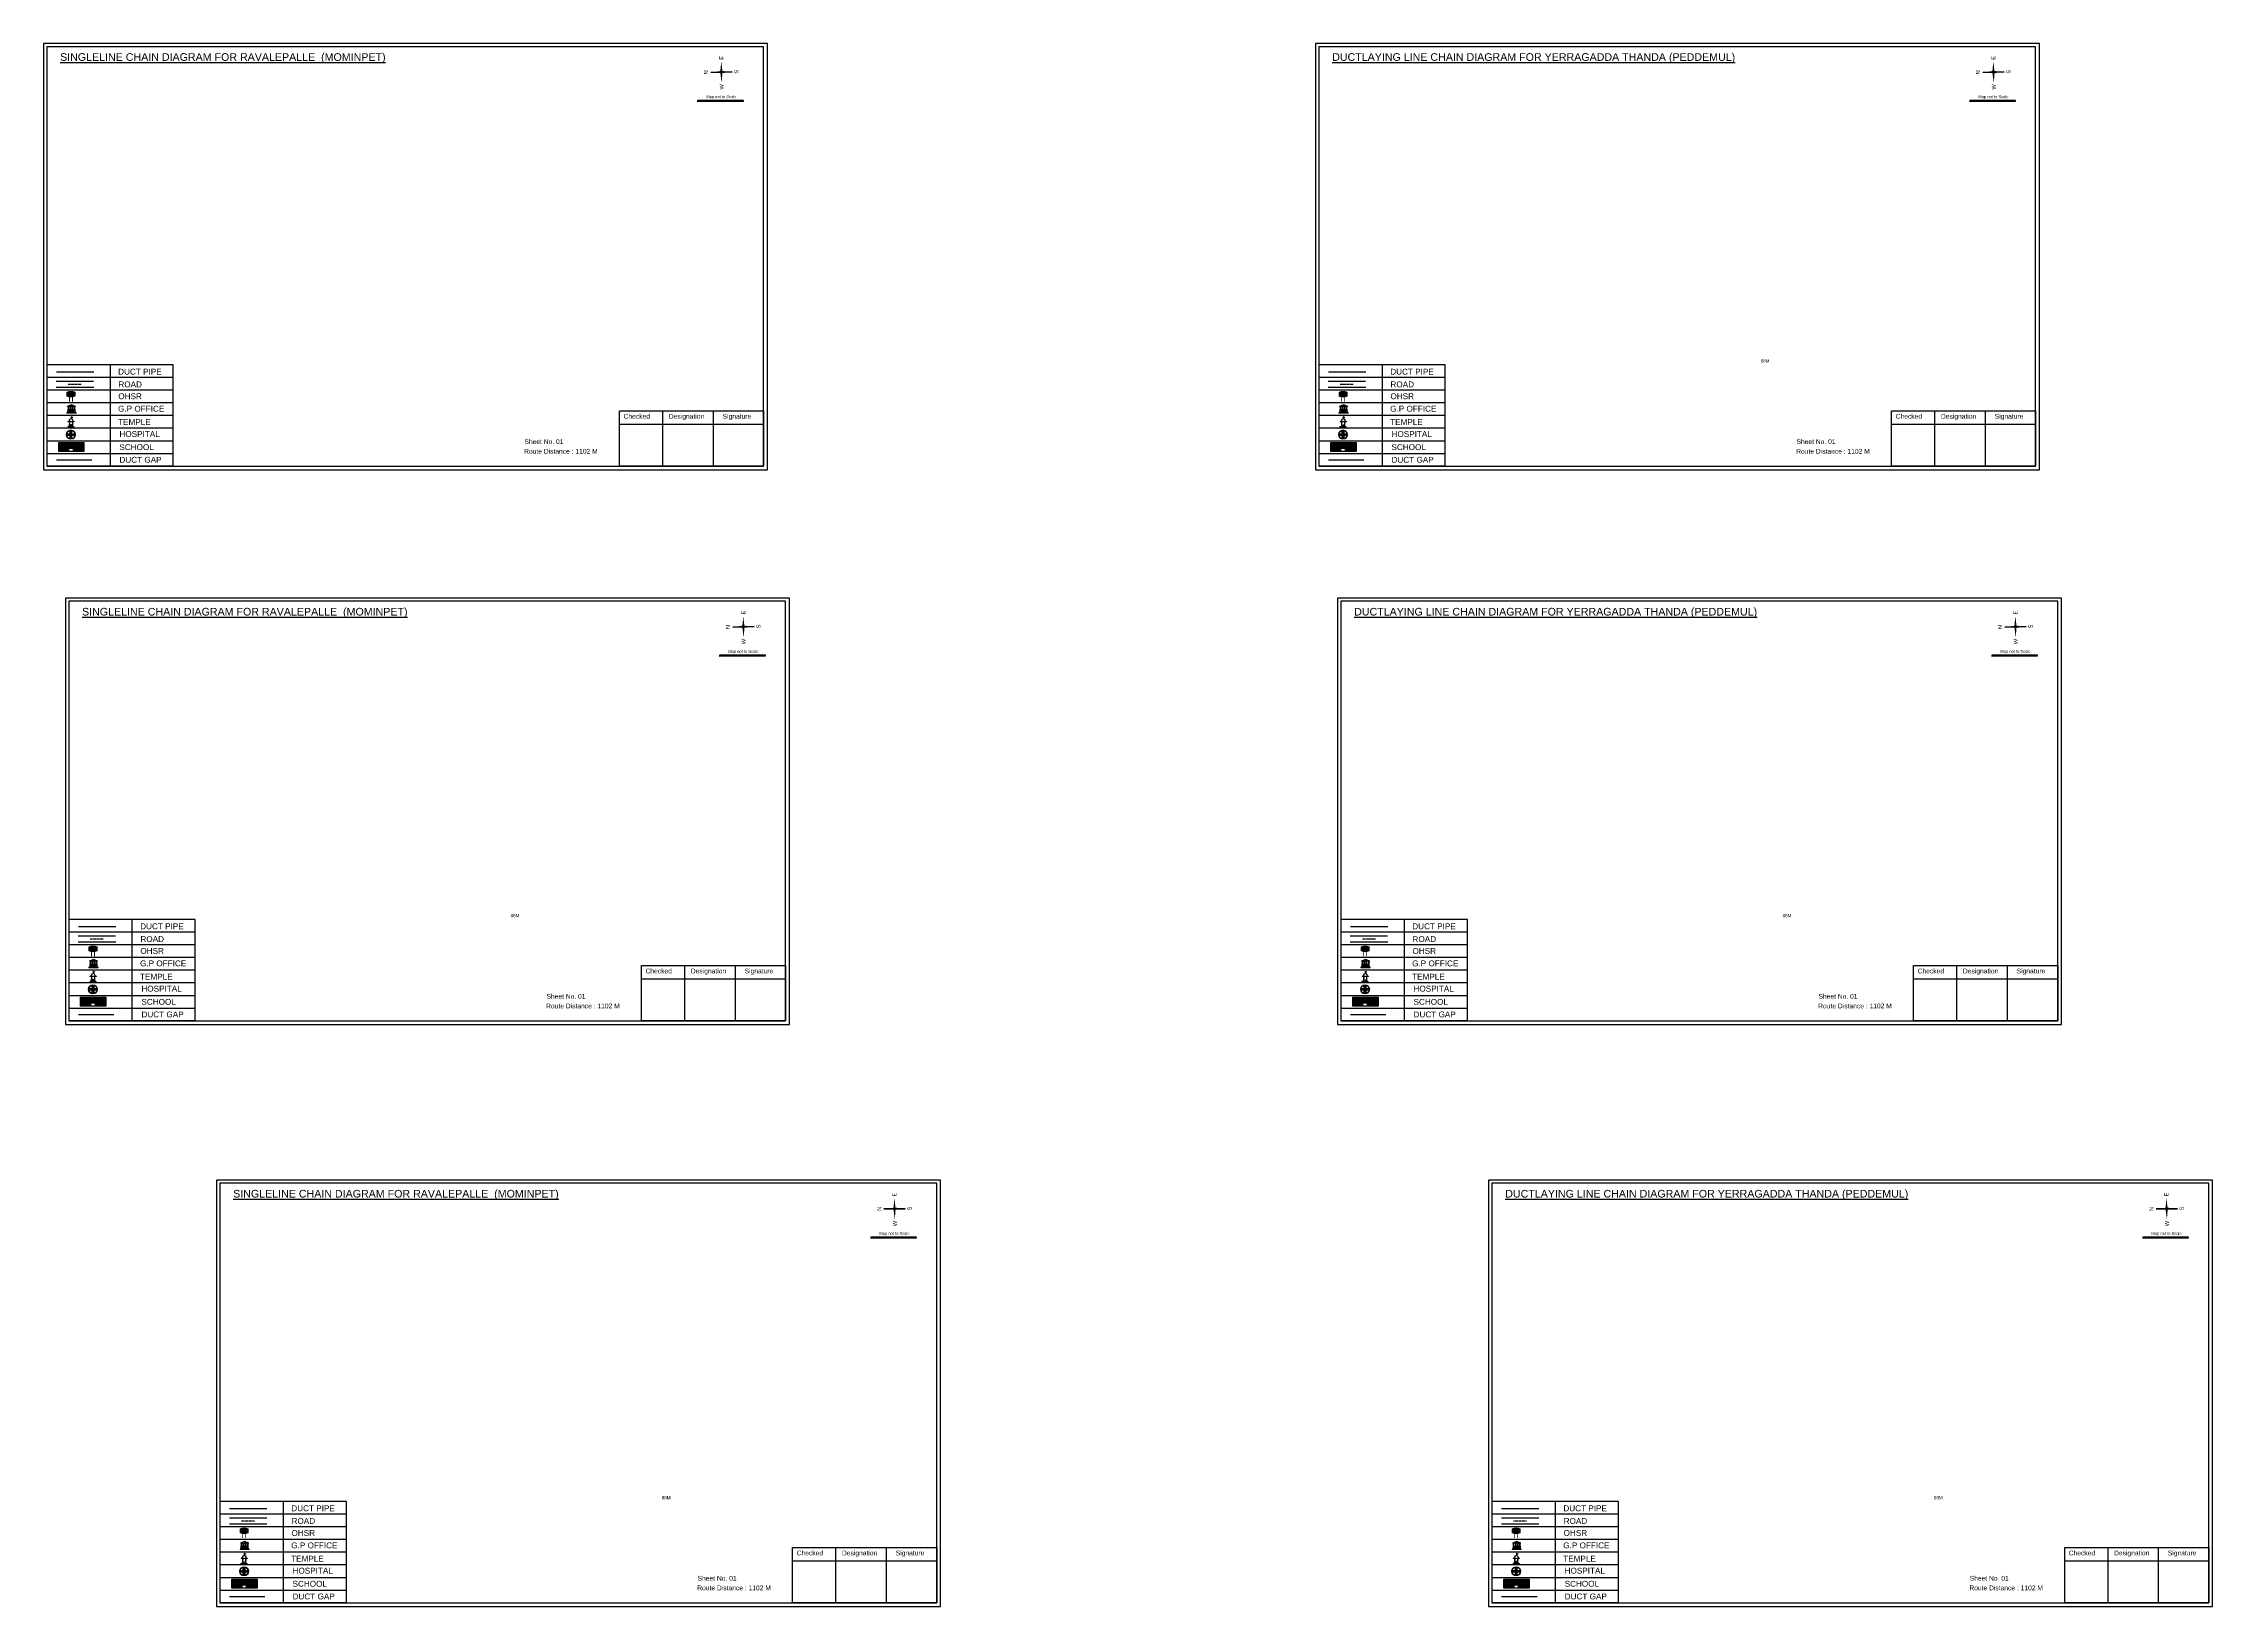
# Model space of a CAD drawing. Header units: inches. Extents: x -117 to 51867, y -12715 to 3423.
# Drawn here: x 35783 to 38450, y -10334 to -8412 of the extents above; entities that cross this region are included whole.
import ezdxf

# ---------------------------------------------------------------- set-up
doc = ezdxf.new("R2010")
doc.units = ezdxf.units.IN
doc.header["$MEASUREMENT"] = 0
doc.linetypes.add('DASHEDX2', pattern=[1.5, 1, -0.5])
doc.layers.add('LANDMARK', color=7, linetype='Continuous')
doc.layers.add('OHT', color=7, linetype='Continuous')
doc.styles.get("Standard").update_dxf_attribs({"font": 'arial.ttf'})

# ---------------------------------------------------------------- blocks, each defined once
blk = doc.blocks.new('OHT')
at = {"linetype": 'Continuous', "lineweight": 0, "true_color": 0x0ffffc}
blk.add_hatch(color=4, dxfattribs=at).paths.add_polyline_path([(0.01, 1), (0, 1, 0.101323), (-0.4, 0.92), (-0.4, 0.52, 0.194075), (0.4, 0.52), (0.4, 0.92, 0.097877)])
at = {"color": 4, "linetype": 'Continuous', "lineweight": 0, "true_color": 0x0ffffc, "flags": 128}
for points in [[(-0.4, 0.52), (-0.4, 0.92)], [(0.4, 0.52), (0.4, 0.92)]]:
    blk.add_lwpolyline(points, dxfattribs=at)
at = {"color": 4, "linetype": 'Continuous', "lineweight": 0, "true_color": 0x0ffffc, "const_width": 0.075, "flags": 128}
for points in [[(-0.15, 0), (-0.15, 0.48)], [(0.15, 0), (0.15, 0.47)]]:
    blk.add_lwpolyline(points, dxfattribs=at)
at = {"color": 4, "linetype": 'Continuous', "lineweight": 0, "true_color": 0x0ffffc}
for centre, radius, start, end in [((0.01, -0.02), 1.02, 67.3109, 113.4711), ((0, 1.51), 1.07, 247.7682, 291.7007)]:
    blk.add_arc(centre, radius, start, end, dxfattribs=at)
blk = doc.blocks.new('Government_Office')
at = {"linetype": 'Continuous', "lineweight": 0, "true_color": 0xff0000}
for points in [[(-0.5, 0.05), (0.5, 0.05), (0.5, 0), (-0.5, 0)], [(-0.45, 0.08), (-0.45, 0.12), (0.45, 0.12), (0.45, 0.08)], [(-0.4, 0.14), (-0.4, 0.18), (0.4, 0.18), (0.4, 0.14)]]:
    blk.add_hatch(color=1, dxfattribs=at).paths.add_polyline_path(points)
h = blk.add_hatch(color=1, dxfattribs=at)
h.paths.add_polyline_path([(0.44, 0.72), (0.45, 0.75), (0, 0.93), (-0.45, 0.75), (-0.44, 0.72)])
h.paths.add_polyline_path([(0.36, 0.75), (-0.36, 0.75), (0, 0.9)], flags=16)
h.paths.add_polyline_path([(0, 0.78, -1), (0, 0.87, -1)], flags=0)
h = blk.add_hatch(color=1, dxfattribs=at)
edge = h.paths.add_edge_path()
edge.add_line((-0.27, 0.2), (-0.3, 0.68))
edge.add_line((-0.3, 0.68), (-0.29, 0.68))
edge.add_arc((-0.28, 0.69), 0.0176, 225.304, 441.5659)
edge.add_line((-0.28, 0.7), (-0.39, 0.7))
edge.add_arc((-0.39, 0.69), 0.0176, 98.4341, 314.696)
edge.add_line((-0.38, 0.68), (-0.37, 0.68))
edge.add_line((-0.37, 0.68), (-0.4, 0.2))
edge.add_line((-0.4, 0.2), (-0.27, 0.2))
h = blk.add_hatch(color=1, dxfattribs=at)
edge = h.paths.add_edge_path()
edge.add_line((-0.05, 0.2), (-0.07, 0.68))
edge.add_line((-0.07, 0.68), (-0.07, 0.68))
edge.add_arc((-0.05, 0.69), 0.0176, 225.304, 441.5659)
edge.add_line((-0.05, 0.7), (-0.17, 0.7))
edge.add_arc((-0.17, 0.69), 0.0176, 98.4341, 314.696)
edge.add_line((-0.16, 0.68), (-0.15, 0.68))
edge.add_line((-0.15, 0.68), (-0.18, 0.2))
edge.add_line((-0.18, 0.2), (-0.05, 0.2))
h = blk.add_hatch(color=1, dxfattribs=at)
edge = h.paths.add_edge_path()
edge.add_arc((0, 0.83), 0.0467, 90, 270)
edge.add_arc((0, 0.83), 0.0467, 270, 450)
h = blk.add_hatch(color=1, dxfattribs=at)
edge = h.paths.add_edge_path()
edge.add_line((0.18, 0.2), (0.15, 0.68))
edge.add_line((0.15, 0.68), (0.16, 0.68))
edge.add_arc((0.17, 0.69), 0.0176, 225.304, 441.5659)
edge.add_line((0.17, 0.7), (0.05, 0.7))
edge.add_arc((0.05, 0.69), 0.0176, 98.4341, 314.696)
edge.add_line((0.07, 0.68), (0.07, 0.68))
edge.add_line((0.07, 0.68), (0.05, 0.2))
edge.add_line((0.05, 0.2), (0.18, 0.2))
h = blk.add_hatch(color=1, dxfattribs=at)
edge = h.paths.add_edge_path()
edge.add_line((0.4, 0.2), (0.37, 0.68))
edge.add_line((0.37, 0.68), (0.38, 0.68))
edge.add_arc((0.39, 0.69), 0.0176, 225.304, 441.5659)
edge.add_line((0.4, 0.7), (0.28, 0.7))
edge.add_arc((0.28, 0.69), 0.0176, 98.4341, 314.696)
edge.add_line((0.29, 0.68), (0.3, 0.68))
edge.add_line((0.3, 0.68), (0.27, 0.2))
edge.add_line((0.27, 0.2), (0.4, 0.2))
at = {"color": 1, "linetype": 'Continuous', "lineweight": 0, "true_color": 0xff0000, "flags": 128}
for points in [[(-0.5, 0.05), (0.5, 0.05), (0.5, 0), (-0.5, 0)], [(-0.45, 0.75), (-0.44, 0.72), (0.44, 0.72), (0.45, 0.75), (0, 0.93)], [(-0.45, 0.08), (-0.45, 0.12), (0.45, 0.12), (0.45, 0.08)], [(-0.4, 0.14), (-0.4, 0.18), (0.4, 0.18), (0.4, 0.14)], [(-0.36, 0.75), (0.36, 0.75), (0, 0.9)]]:
    blk.add_lwpolyline(points, close=True, dxfattribs=at)
for points in [[(-0.27, 0.2), (-0.3, 0.68), (-0.29, 0.68, 1.379694), (-0.28, 0.7), (-0.39, 0.7, 1.379694), (-0.38, 0.68), (-0.37, 0.68), (-0.4, 0.2)], [(-0.05, 0.2), (-0.07, 0.68), (-0.07, 0.68, 1.379694), (-0.05, 0.7), (-0.17, 0.7, 1.379694), (-0.16, 0.68), (-0.15, 0.68), (-0.18, 0.2)], [(0, 0.87, 1), (0, 0.78, 1)], [(0.18, 0.2), (0.15, 0.68), (0.16, 0.68, 1.379694), (0.17, 0.7), (0.05, 0.7, 1.379694), (0.07, 0.68), (0.07, 0.68), (0.05, 0.2)], [(0.4, 0.2), (0.37, 0.68), (0.38, 0.68, 1.379694), (0.4, 0.7), (0.28, 0.7, 1.379694), (0.29, 0.68), (0.3, 0.68), (0.27, 0.2)]]:
    blk.add_lwpolyline(points, format="xyb", close=True, dxfattribs=at)
blk = doc.blocks.new('Temple')
at = {"linetype": 'Continuous', "lineweight": 0, "true_color": 0xff0000}
h = blk.add_hatch(color=1, dxfattribs=at)
edge = h.paths.add_edge_path()
edge.add_line((0.17, 0.49), (0.22, 0.49))
edge.add_line((0.22, 0.49), (0.22, 0.5))
edge.add_line((0.22, 0.5), (0.31, 0.5))
edge.add_line((0.31, 0.5), (0.31, 0.53))
edge.add_line((0.31, 0.53), (0.26, 0.53))
edge.add_line((0.26, 0.53), (0.26, 0.54))
edge.add_line((0.26, 0.54), (0.2, 0.54))
edge.add_spline(control_points=[(0.2, 0.54), (0.2, 0.59), (0.19, 0.64), (0.14, 0.74), (0.09, 0.79), (0.03, 0.8), (0.02, 0.81), (0.01, 0.81)], knot_values=[4.712389, 4.712389, 4.712389, 4.712389, 5.278166, 5.278166, 6.117402, 6.117402, 6.223801, 6.223801, 6.223801, 6.223801], degree=3, periodic=0)
edge.add_line((0.01, 0.81), (0.01, 0.79))
edge.add_line((0.01, 0.79), (-0.01, 0.79))
edge.add_line((-0.01, 0.79), (-0.01, 0.81))
edge.add_spline(control_points=[(-0.01, 0.81), (-0.05, 0.8), (-0.1, 0.78), (-0.17, 0.7), (-0.2, 0.63), (-0.2, 0.55), (-0.2, 0.55), (-0.2, 0.54)], knot_values=[6.343965, 6.343965, 6.343965, 6.343965, 6.956638, 6.956638, 7.795874, 7.795874, 7.853982, 7.853982, 7.853982, 7.853982], degree=3, periodic=0)
edge.add_line((-0.2, 0.54), (-0.26, 0.54))
edge.add_line((-0.26, 0.54), (-0.26, 0.53))
edge.add_line((-0.26, 0.53), (-0.31, 0.53))
edge.add_line((-0.31, 0.53), (-0.31, 0.5))
edge.add_line((-0.31, 0.5), (-0.22, 0.5))
edge.add_line((-0.22, 0.5), (-0.22, 0.49))
edge.add_line((-0.22, 0.49), (-0.17, 0.49))
edge.add_line((-0.17, 0.49), (-0.17, 0.07))
edge.add_arc((-0.2, 0.07), 0.03, -90, 0, ccw=False)
edge.add_line((-0.2, 0.04), (-0.26, 0.04))
edge.add_line((-0.26, 0.04), (-0.26, 0.03))
edge.add_line((-0.26, 0.03), (-0.31, 0.03))
edge.add_line((-0.31, 0.03), (-0.31, 0))
edge.add_line((-0.31, 0), (0.31, 0))
edge.add_line((0.31, 0), (0.31, 0.03))
edge.add_line((0.31, 0.03), (0.26, 0.03))
edge.add_line((0.26, 0.03), (0.26, 0.04))
edge.add_line((0.26, 0.04), (0.2, 0.04))
edge.add_arc((0.2, 0.07), 0.03, 180, 270, ccw=False)
edge.add_line((0.17, 0.07), (0.17, 0.49))
h.paths.add_polyline_path([(0.12, 0.07, -0.414214), (0.1, 0.04), (0.05, 0.04), (0.05, 0.03), (-0.05, 0.03), (-0.05, 0.04), (-0.1, 0.04, -0.414214), (-0.12, 0.07), (-0.12, 0.5), (0.12, 0.5)], flags=16)
edge = h.paths.add_edge_path(flags=16)
edge.add_ellipse((0, 0.54), major_axis=(0, 0.242), ratio=0.722808, start_angle=270, end_angle=450, ccw=False)
edge.add_line((0.17, 0.54), (-0.17, 0.54))
h.paths.add_polyline_path([(0.01, 0.23), (0.01, 0.07), (-0.01, 0.07), (-0.01, 0.23)], flags=0)
at = {"linetype": 'Continuous', "lineweight": 0, "true_color": 0xe66000}
blk.add_hatch(color=32, dxfattribs=at).paths.add_polyline_path([(-0.01, 1), (0.15, 0.93), (0, 0.85)])
at = {"linetype": 'Continuous', "lineweight": 0, "true_color": 0xff0000}
h = blk.add_hatch(color=1, dxfattribs=at)
edge = h.paths.add_edge_path()
edge.add_line((0.01, 0.86), (0, 0.85))
edge.add_line((0, 0.85), (0, 0.93))
edge.add_line((0, 0.93), (-0.01, 0.93))
edge.add_line((-0.01, 0.93), (-0.01, 0.81))
edge.add_spline(control_points=[(-0.01, 0.81), (0, 0.81), (0, 0.81), (0.01, 0.81)], knot_values=[6.223801, 6.223801, 6.223801, 6.223801, 6.343965, 6.343965, 6.343965, 6.343965], degree=3, periodic=0)
edge.add_line((0.01, 0.81), (0.01, 0.86))
h = blk.add_hatch(color=1, dxfattribs=at)
edge = h.paths.add_edge_path()
edge.add_line((0.01, 0.79), (0.01, 0.81))
edge.add_spline(control_points=[(0.01, 0.81), (0, 0.81), (0, 0.81), (-0.01, 0.81)], knot_values=[6.223801, 6.223801, 6.223801, 6.223801, 6.343965, 6.343965, 6.343965, 6.343965], degree=3, periodic=0)
edge.add_line((-0.01, 0.81), (-0.01, 0.79))
edge.add_line((-0.01, 0.79), (0.01, 0.79))
at = {"color": 1, "linetype": 'Continuous', "lineweight": 0, "true_color": 0xff0000, "flags": 128}
blk.add_lwpolyline([(0.2, 0.54), (0.26, 0.54), (0.26, 0.53), (0.31, 0.53), (0.31, 0.5), (0.22, 0.5), (0.22, 0.49), (0.17, 0.49), (0.17, 0.07, 0.414214), (0.2, 0.04), (0.26, 0.04), (0.26, 0.03), (0.31, 0.03), (0.31, 0), (-0.31, 0), (-0.31, 0.03), (-0.26, 0.03), (-0.26, 0.04), (-0.2, 0.04, 0.414214), (-0.17, 0.07), (-0.17, 0.49), (-0.22, 0.49), (-0.22, 0.5), (-0.31, 0.5), (-0.31, 0.53), (-0.26, 0.53), (-0.26, 0.54), (-0.2, 0.54)], format="xyb", dxfattribs=at)
blk.add_lwpolyline([(-0.17, 0.54), (0.17, 0.54)], dxfattribs=at)
blk.add_lwpolyline([(0.12, 0.5), (0.12, 0.07, -0.414214), (0.1, 0.04), (0.05, 0.04), (0.05, 0.03), (-0.05, 0.03), (-0.05, 0.04), (-0.1, 0.04, -0.414214), (-0.12, 0.07), (-0.12, 0.5)], format="xyb", close=True, dxfattribs=at)
at = {"color": 32, "linetype": 'Continuous', "lineweight": 0, "true_color": 0xe66000, "flags": 128}
blk.add_lwpolyline([(-0.01, 1), (0.15, 0.93), (0, 0.85), (-0.01, 1)], dxfattribs=at)
at = {"color": 1, "linetype": 'Continuous', "lineweight": 0, "true_color": 0xff0000, "flags": 128}
for points in [[(0.01, 0.93), (-0.01, 0.93), (-0.01, 0.79), (0.01, 0.79)], [(0.01, 0.23), (-0.01, 0.23), (-0.01, 0.07), (0.01, 0.07)]]:
    blk.add_lwpolyline(points, close=True, dxfattribs=at)
at = {"color": 1, "linetype": 'Continuous', "lineweight": 0, "true_color": 0xff0000}
blk.add_ellipse((0, 0.54), major_axis=(0, 0.242), ratio=0.722808, start_param=4.712389, end_param=7.853982, dxfattribs=at)
blk.add_open_spline([(0.2, 0.54), (0.2, 0.59), (0.19, 0.64), (0.14, 0.74), (0.09, 0.79), (-0.02, 0.82), (-0.08, 0.79), (-0.17, 0.7), (-0.2, 0.63), (-0.2, 0.55), (-0.2, 0.55), (-0.2, 0.54)], degree=3, knots=[4.712389, 4.712389, 4.712389, 4.712389, 5.278166, 5.278166, 6.117402, 6.117402, 6.956638, 6.956638, 7.795874, 7.795874, 7.853982, 7.853982, 7.853982, 7.853982], dxfattribs=at)
blk = doc.blocks.new('*U94')
at = {"color": 0, "linetype": 'DASHEDX2', "transparency": 16777216}
blk.add_line((-8.2, 0), (8, 0), dxfattribs=at)
blk = doc.blocks.new('Hospital')
at = {"linetype": 'Continuous', "lineweight": 0, "true_color": 0x000000}
h = blk.add_hatch(color=18, dxfattribs=at)
h.paths.add_polyline_path([(-0.5, 0, 1), (0.5, 0, 1)])
h.paths.add_polyline_path([(0.45, 0, -1), (-0.45, 0, -1)], flags=16)
at = {"linetype": 'Continuous', "true_color": 0xff0000}
blk.add_hatch(color=1, dxfattribs=at).paths.add_polyline_path([(-0.39, 0.08), (-0.08, 0.08), (-0.08, 0.39), (0.08, 0.39), (0.08, 0.08), (0.39, 0.08), (0.39, -0.08), (0.08, -0.08), (0.08, -0.39), (-0.08, -0.39), (-0.08, -0.08), (-0.39, -0.08)])
at = {"color": 1, "linetype": 'Continuous', "true_color": 0xff0000, "flags": 128}
blk.add_lwpolyline([(-0.39, 0.08), (-0.08, 0.08), (-0.08, 0.39), (0.08, 0.39), (0.08, 0.08), (0.39, 0.08), (0.39, -0.08), (0.08, -0.08), (0.08, -0.39), (-0.08, -0.39), (-0.08, -0.08), (-0.39, -0.08)], close=True, dxfattribs=at)
at = {"color": 18, "linetype": 'Continuous', "lineweight": 0, "true_color": 0x000000}
for radius in [0.5, 0.446]:
    blk.add_circle((0, 0), radius, dxfattribs=at)
blk = doc.blocks.new('*U95')
at = {"color": 0, "linetype": 'DASHEDX2', "transparency": 16777216}
blk.add_line((-8.2, 0), (8, 0), dxfattribs=at)
blk = doc.blocks.new('*U96')
at = {"color": 0, "linetype": 'DASHEDX2', "transparency": 16777216}
blk.add_line((-8.2, 0), (8, 0), dxfattribs=at)
blk = doc.blocks.new('*U97')
at = {"color": 0, "linetype": 'DASHEDX2', "transparency": 16777216}
blk.add_line((-8.2, 0), (8, 0), dxfattribs=at)
blk = doc.blocks.new('*U98')
at = {"color": 0, "linetype": 'DASHEDX2', "transparency": 16777216}
blk.add_line((-8.2, 0), (8, 0), dxfattribs=at)
blk = doc.blocks.new('*U99')
at = {"color": 0, "linetype": 'DASHEDX2', "transparency": 16777216}
blk.add_line((-8.2, 0), (8, 0), dxfattribs=at)

msp = doc.modelspace()

# ---------------------------------------------------------------- hatches: boundary and pattern name
at = {"true_color": 0x0093dd}
h = msp.add_hatch(color=142, dxfattribs=at)
h.dxf.hatch_style = 1
h.paths.add_polyline_path([(36587.9, -8481.9), (36587.9, -8483.8), (36643.4, -8483.6), (36643.4, -8481.8)])
h = msp.add_hatch(color=142, dxfattribs=at)
h.dxf.hatch_style = 1
h.paths.add_polyline_path([(38151.8, -8481.9), (38151.8, -8483.8), (38207.4, -8483.6), (38207.4, -8481.8)])
at = {"true_color": 0xc8c92d}
h = msp.add_hatch(color=52, dxfattribs=at)
h.dxf.hatch_style = 1
h.paths.add_polyline_path([(35808, -8902.8), (35801.9, -8902.8), (35801.9, -8913.9), (35808, -8913.9)])
h.paths.add_polyline_path([(35832.9, -8902.8), (35826.7, -8902.8), (35826.7, -8913.9), (35832.9, -8913.9)])
at = {"true_color": 0x293189}
h = msp.add_hatch(color=177, dxfattribs=at)
h.dxf.hatch_style = 1
h.paths.add_polyline_path([(35826.7, -8902.8), (35808, -8902.8), (35808, -8913.9), (35815.1, -8913.9), (35815.1, -8910.3), (35818.9, -8910.3), (35818.9, -8913.9), (35826.7, -8913.9)])
h.paths.add_polyline_path([(35810.7, -8905.3), (35809.3, -8905.3), (35809.3, -8904.1), (35810.7, -8904.1)], flags=16)
h.paths.add_polyline_path([(35823.6, -8905.3), (35823.6, -8904.1), (35825, -8904.1), (35825, -8905.3)], flags=16)
at = {"true_color": 0xc8c92d}
h = msp.add_hatch(color=52, dxfattribs=at)
h.dxf.hatch_style = 1
h.paths.add_polyline_path([(37372, -8902.8), (37365.9, -8902.8), (37365.9, -8913.9), (37372, -8913.9)])
h.paths.add_polyline_path([(37396.9, -8902.8), (37390.7, -8902.8), (37390.7, -8913.9), (37396.9, -8913.9)])
at = {"true_color": 0x293189}
h = msp.add_hatch(color=177, dxfattribs=at)
h.dxf.hatch_style = 1
h.paths.add_polyline_path([(37390.7, -8902.8), (37372, -8902.8), (37372, -8913.9), (37379, -8913.9), (37379, -8910.3), (37382.9, -8910.3), (37382.9, -8913.9), (37390.7, -8913.9)])
h.paths.add_polyline_path([(37374.7, -8905.3), (37373.3, -8905.3), (37373.3, -8904.1), (37374.7, -8904.1)], flags=16)
h.paths.add_polyline_path([(37387.6, -8905.3), (37387.6, -8904.1), (37389, -8904.1), (37389, -8905.3)], flags=16)
at = {"true_color": 0x0093dd}
h = msp.add_hatch(color=142, dxfattribs=at)
h.dxf.hatch_style = 1
h.paths.add_polyline_path([(36614.9, -9163.9), (36614.9, -9165.7), (36670.4, -9165.6), (36670.4, -9163.8)])
h = msp.add_hatch(color=142, dxfattribs=at)
h.dxf.hatch_style = 1
h.paths.add_polyline_path([(38178.9, -9163.9), (38178.9, -9165.7), (38234.4, -9165.6), (38234.4, -9163.8)])
at = {"true_color": 0xc8c92d}
h = msp.add_hatch(color=52, dxfattribs=at)
h.dxf.hatch_style = 1
h.paths.add_polyline_path([(35835.1, -9584.8), (35828.9, -9584.8), (35828.9, -9595.9), (35835.1, -9595.9)])
h.paths.add_polyline_path([(35859.9, -9584.8), (35853.8, -9584.8), (35853.8, -9595.9), (35859.9, -9595.9)])
at = {"true_color": 0x293189}
h = msp.add_hatch(color=177, dxfattribs=at)
h.dxf.hatch_style = 1
h.paths.add_polyline_path([(35853.8, -9584.8), (35835.1, -9584.8), (35835.1, -9595.9), (35842.1, -9595.9), (35842.1, -9592.3), (35846, -9592.3), (35846, -9595.9), (35853.8, -9595.9)])
h.paths.add_polyline_path([(35837.8, -9587.3), (35836.4, -9587.3), (35836.4, -9586), (35837.8, -9586)], flags=16)
h.paths.add_polyline_path([(35850.6, -9587.3), (35850.6, -9586), (35852, -9586), (35852, -9587.3)], flags=16)
at = {"true_color": 0xc8c92d}
h = msp.add_hatch(color=52, dxfattribs=at)
h.dxf.hatch_style = 1
h.paths.add_polyline_path([(37399.1, -9584.8), (37392.9, -9584.8), (37392.9, -9595.9), (37399.1, -9595.9)])
h.paths.add_polyline_path([(37423.9, -9584.8), (37417.8, -9584.8), (37417.8, -9595.9), (37423.9, -9595.9)])
at = {"true_color": 0x293189}
h = msp.add_hatch(color=177, dxfattribs=at)
h.dxf.hatch_style = 1
h.paths.add_polyline_path([(37417.8, -9584.8), (37399.1, -9584.8), (37399.1, -9595.9), (37406.1, -9595.9), (37406.1, -9592.3), (37410, -9592.3), (37410, -9595.9), (37417.8, -9595.9)])
h.paths.add_polyline_path([(37401.8, -9587.3), (37400.4, -9587.3), (37400.4, -9586), (37401.8, -9586)], flags=16)
h.paths.add_polyline_path([(37414.6, -9587.3), (37414.6, -9586), (37416, -9586), (37416, -9587.3)], flags=16)
at = {"true_color": 0x0093dd}
h = msp.add_hatch(color=142, dxfattribs=at)
h.dxf.hatch_style = 1
h.paths.add_polyline_path([(36800.7, -9879.5), (36800.7, -9881.3), (36856.2, -9881.2), (36856.2, -9879.4)])
h = msp.add_hatch(color=142, dxfattribs=at)
h.dxf.hatch_style = 1
h.paths.add_polyline_path([(38364.7, -9879.5), (38364.7, -9881.3), (38420.2, -9881.2), (38420.2, -9879.4)])
at = {"true_color": 0xc8c92d}
h = msp.add_hatch(color=52, dxfattribs=at)
h.dxf.hatch_style = 1
h.paths.add_polyline_path([(36020.9, -10300.4), (36014.7, -10300.4), (36014.7, -10311.5), (36020.9, -10311.5)])
h.paths.add_polyline_path([(36045.8, -10300.4), (36039.6, -10300.4), (36039.6, -10311.5), (36045.8, -10311.5)])
at = {"true_color": 0x293189}
h = msp.add_hatch(color=177, dxfattribs=at)
h.dxf.hatch_style = 1
h.paths.add_polyline_path([(36039.6, -10300.4), (36020.9, -10300.4), (36020.9, -10311.5), (36027.9, -10311.5), (36027.9, -10307.9), (36031.8, -10307.9), (36031.8, -10311.5), (36039.6, -10311.5)])
h.paths.add_polyline_path([(36023.6, -10302.9), (36022.2, -10302.9), (36022.2, -10301.6), (36023.6, -10301.6)], flags=16)
h.paths.add_polyline_path([(36036.5, -10302.9), (36036.5, -10301.6), (36037.8, -10301.6), (36037.8, -10302.9)], flags=16)
at = {"true_color": 0xc8c92d}
h = msp.add_hatch(color=52, dxfattribs=at)
h.dxf.hatch_style = 1
h.paths.add_polyline_path([(37584.9, -10300.4), (37578.7, -10300.4), (37578.7, -10311.5), (37584.9, -10311.5)])
h.paths.add_polyline_path([(37609.7, -10300.4), (37603.6, -10300.4), (37603.6, -10311.5), (37609.7, -10311.5)])
at = {"true_color": 0x293189}
h = msp.add_hatch(color=177, dxfattribs=at)
h.dxf.hatch_style = 1
h.paths.add_polyline_path([(37603.6, -10300.4), (37584.9, -10300.4), (37584.9, -10311.5), (37591.9, -10311.5), (37591.9, -10307.9), (37595.8, -10307.9), (37595.8, -10311.5), (37603.6, -10311.5)])
h.paths.add_polyline_path([(37587.6, -10302.9), (37586.2, -10302.9), (37586.2, -10301.6), (37587.6, -10301.6)], flags=16)
h.paths.add_polyline_path([(37600.4, -10302.9), (37600.4, -10301.6), (37601.8, -10301.6), (37601.8, -10302.9)], flags=16)

# ---------------------------------------------------------------- linework, layer by layer
for p, q in [((36629.9, -8447.2), (36603.6, -8447.7)), ((36603.6, -8447.7), (36629.9, -8447.2)), ((36629.9, -8447.2), (36603.6, -8447.7)), ((36616.8, -8447.4), (36629.9, -8447.2)), ((38193.9, -8447.2), (38167.6, -8447.7)), ((38167.6, -8447.7), (38193.9, -8447.2)), ((38193.9, -8447.2), (38167.6, -8447.7)), ((38180.8, -8447.4), (38193.9, -8447.2)), ((35787.2, -8807.4), (35787.2, -8930.6)), ((35942.7, -8823), (35787.2, -8823)), ((35798.9, -8827.3), (35844.7, -8827.3)), ((35865, -8807.4), (35865, -8931.8)), ((37351.2, -8807.4), (37351.2, -8930.6)), ((37506.7, -8823), (37351.2, -8823)), ((37362.8, -8827.3), (37408.7, -8827.3)), ((37429, -8807.4), (37429, -8931.8)), ((35942.7, -8838.5), (35787.2, -8838.5)), ((35942.7, -8854.1), (35787.2, -8854.1)), ((35798.9, -8834.8), (35845, -8834.8)), ((37506.7, -8838.5), (37351.2, -8838.5)), ((37506.7, -8854.1), (37351.2, -8854.1)), ((37362.8, -8834.8), (37409, -8834.8)), ((35942.7, -8869.6), (35787.2, -8869.6)), ((37506.7, -8869.6), (37351.2, -8869.6)), ((35942.7, -8885.2), (35787.2, -8885.2)), ((35787.2, -8900.7), (35942.7, -8900.7)), ((37506.7, -8885.2), (37351.2, -8885.2)), ((37351.2, -8900.7), (37506.7, -8900.7)), ((35787.2, -8916.3), (35942.7, -8916.3)), ((35787.2, -8930.6), (35787.2, -8931.8)), ((35787.2, -8930.9), (35787.2, -8931.8)), ((35942.7, -8931.8), (35787.2, -8931.8)), ((37351.2, -8916.3), (37506.7, -8916.3)), ((37351.2, -8930.6), (37351.2, -8931.8)), ((37351.2, -8930.9), (37351.2, -8931.8)), ((37506.7, -8931.8), (37351.2, -8931.8)), ((36657, -9129.2), (36630.7, -9129.7)), ((36630.7, -9129.7), (36657, -9129.2)), ((36657, -9129.2), (36630.7, -9129.7)), ((36643.8, -9129.4), (36657, -9129.2)), ((38221, -9129.2), (38194.7, -9129.7)), ((38194.7, -9129.7), (38221, -9129.2)), ((38221, -9129.2), (38194.7, -9129.7)), ((38207.8, -9129.4), (38221, -9129.2)), ((35814.3, -9489.4), (35814.3, -9612.6)), ((35892, -9489.4), (35892, -9613.8)), ((37378.2, -9489.4), (37378.2, -9612.6)), ((37456, -9489.4), (37456, -9613.8)), ((35969.8, -9505), (35814.3, -9505)), ((35969.8, -9520.5), (35814.3, -9520.5)), ((35825.9, -9509.2), (35871.8, -9509.2)), ((35825.9, -9516.8), (35872, -9516.8)), ((37533.8, -9505), (37378.2, -9505)), ((37533.8, -9520.5), (37378.2, -9520.5)), ((37389.9, -9509.2), (37435.8, -9509.2)), ((37389.9, -9516.8), (37436, -9516.8)), ((35969.8, -9536.1), (35814.3, -9536.1)), ((37533.8, -9536.1), (37378.2, -9536.1)), ((35969.8, -9551.6), (35814.3, -9551.6)), ((35969.8, -9567.2), (35814.3, -9567.2)), ((37533.8, -9551.6), (37378.2, -9551.6)), ((37533.8, -9567.2), (37378.2, -9567.2)), ((35814.3, -9582.7), (35969.8, -9582.7)), ((35814.3, -9598.3), (35969.8, -9598.3)), ((37378.2, -9582.7), (37533.8, -9582.7)), ((37378.2, -9598.3), (37533.8, -9598.3)), ((35814.2, -9612.8), (35814.2, -9613.8)), ((35814.3, -9612.6), (35814.3, -9613.8)), ((35969.8, -9613.8), (35814.3, -9613.8)), ((37378.2, -9612.6), (37378.2, -9613.8)), ((37378.2, -9612.8), (37378.2, -9613.8)), ((37533.8, -9613.8), (37378.2, -9613.8)), ((36842.8, -9844.8), (36816.5, -9845.2)), ((36816.5, -9845.2), (36842.8, -9844.8)), ((36842.8, -9844.8), (36816.5, -9845.2)), ((36829.7, -9845), (36842.8, -9844.8)), ((38406.8, -9844.8), (38380.5, -9845.2)), ((38380.5, -9845.2), (38406.8, -9844.8)), ((38406.8, -9844.8), (38380.5, -9845.2)), ((38393.7, -9845), (38406.8, -9844.8)), ((36000.1, -10205), (36000.1, -10328.2)), ((36077.8, -10205), (36077.8, -10329.4)), ((37564.1, -10205), (37564.1, -10328.2)), ((37641.8, -10205), (37641.8, -10329.4)), ((36155.6, -10220.5), (36000.1, -10220.5)), ((36155.6, -10236.1), (36000.1, -10236.1)), ((36011.7, -10224.8), (36057.6, -10224.8)), ((36011.7, -10232.3), (36057.8, -10232.3)), ((37719.6, -10220.5), (37564.1, -10220.5)), ((37719.6, -10236.1), (37564.1, -10236.1)), ((37575.7, -10224.8), (37621.6, -10224.8)), ((37575.7, -10232.3), (37621.8, -10232.3)), ((36155.6, -10251.6), (36000.1, -10251.6)), ((36155.6, -10267.2), (36000.1, -10267.2)), ((37719.6, -10251.6), (37564.1, -10251.6)), ((37719.6, -10267.2), (37564.1, -10267.2)), ((36155.6, -10282.7), (36000.1, -10282.7)), ((37719.6, -10282.7), (37564.1, -10282.7)), ((36000.1, -10298.3), (36155.6, -10298.3)), ((36000.1, -10313.8), (36155.6, -10313.8)), ((37564.1, -10298.3), (37719.6, -10298.3)), ((37564.1, -10313.8), (37719.6, -10313.8)), ((36000.1, -10328.2), (36000.1, -10329.4)), ((36000.1, -10328.4), (36000.1, -10329.4)), ((36155.6, -10329.4), (36000.1, -10329.4)), ((37564, -10328.4), (37564, -10329.4)), ((37564.1, -10328.2), (37564.1, -10329.4)), ((37719.6, -10329.4), (37564.1, -10329.4))]:
    msp.add_line(p, q)
at = {"color": 1}
for p, q in [((36603.6, -8447.7), (36616.8, -8447.4)), ((38167.6, -8447.7), (38180.8, -8447.4)), ((36630.7, -9129.7), (36643.8, -9129.4)), ((38194.7, -9129.7), (38207.8, -9129.4)), ((36816.5, -9845.2), (36829.6, -9845)), ((38380.5, -9845.2), (38393.6, -9845))]:
    msp.add_line(p, q, dxfattribs=at)
at = {"color": 242, "true_color": 0xcd2027}
for p, q in [((36491.3, -8880.4), (36668.5, -8880.4)), ((36544.3, -8864), (36544.3, -8931.9)), ((36606.5, -8864), (36606.5, -8931.9)), ((38055.3, -8880.4), (38232.5, -8880.4)), ((38108.2, -8864), (38108.2, -8931.9)), ((38170.5, -8864), (38170.5, -8931.9)), ((36571.3, -9546), (36571.3, -9613.9)), ((36633.5, -9546), (36633.5, -9613.9)), ((38135.3, -9546), (38135.3, -9613.9)), ((38197.5, -9546), (38197.5, -9613.9)), ((36518.3, -9562.4), (36695.6, -9562.4)), ((38082.3, -9562.4), (38259.6, -9562.4)), ((36757.1, -10261.6), (36757.1, -10329.4)), ((36819.3, -10261.6), (36819.3, -10329.4)), ((38321.1, -10261.6), (38321.1, -10329.4)), ((38383.3, -10261.6), (38383.3, -10329.4)), ((36704.2, -10278), (36881.4, -10278)), ((38268.2, -10278), (38445.4, -10278))]:
    msp.add_line(p, q, dxfattribs=at)
for points in [[(35783.1, -8412), (35783.1, -8936.5), (36673.2, -8936.5), (36673.2, -8412)], [(35787.2, -8416.1), (35787.2, -8931.8), (36668.5, -8931.8), (36668.5, -8416.1)], [(37347.1, -8412), (37347.1, -8936.5), (38237.2, -8936.5), (38237.2, -8412)], [(37351.2, -8416.1), (37351.2, -8931.8), (38232.5, -8931.8), (38232.5, -8416.1)], [(35833, -8902.8), (35833, -8913.9), (35801.9, -8913.9), (35801.9, -8902.8)], [(35810.7, -8904.1), (35810.7, -8905.3), (35809.3, -8905.3), (35809.3, -8904.1)], [(35823.6, -8905.3), (35823.6, -8904.1), (35825, -8904.1), (35825, -8905.3)], [(37397, -8902.8), (37397, -8913.9), (37365.9, -8913.9), (37365.9, -8902.8)], [(37374.7, -8904.1), (37374.7, -8905.3), (37373.3, -8905.3), (37373.3, -8904.1)], [(37387.6, -8905.3), (37387.6, -8904.1), (37389, -8904.1), (37389, -8905.3)], [(35810.1, -9094), (35810.1, -9618.5), (36700.3, -9618.5), (36700.3, -9094)], [(37374.1, -9094), (37374.1, -9618.5), (38264.3, -9618.5), (38264.3, -9094)], [(35814.2, -9098), (35814.2, -9613.8), (36695.6, -9613.8), (36695.6, -9098)], [(37378.2, -9098), (37378.2, -9613.8), (38259.6, -9613.8), (38259.6, -9098)], [(35860, -9584.8), (35860, -9595.9), (35828.9, -9595.9), (35828.9, -9584.8)], [(35837.8, -9586), (35837.8, -9587.3), (35836.4, -9587.3), (35836.4, -9586)], [(35850.6, -9587.3), (35850.6, -9586), (35852, -9586), (35852, -9587.3)], [(37424, -9584.8), (37424, -9595.9), (37392.9, -9595.9), (37392.9, -9584.8)], [(37401.8, -9586), (37401.8, -9587.3), (37400.4, -9587.3), (37400.4, -9586)], [(37414.6, -9587.3), (37414.6, -9586), (37416, -9586), (37416, -9587.3)], [(35995.9, -9809.6), (35995.9, -10334.1), (36886.1, -10334.1), (36886.1, -9809.6)], [(36000.1, -9813.6), (36000.1, -10329.4), (36881.4, -10329.4), (36881.4, -9813.6)], [(37559.9, -9809.6), (37559.9, -10334.1), (38450.1, -10334.1), (38450.1, -9809.6)], [(37564, -9813.6), (37564, -10329.4), (38445.4, -10329.4), (38445.4, -9813.6)], [(36045.8, -10300.4), (36045.8, -10311.5), (36014.7, -10311.5), (36014.7, -10300.4)], [(36023.6, -10301.6), (36023.6, -10302.9), (36022.2, -10302.9), (36022.2, -10301.6)], [(36036.5, -10302.9), (36036.5, -10301.6), (36037.8, -10301.6), (36037.8, -10302.9)], [(37609.8, -10300.4), (37609.8, -10311.5), (37578.7, -10311.5), (37578.7, -10300.4)], [(37587.6, -10301.6), (37587.6, -10302.9), (37586.2, -10302.9), (37586.2, -10301.6)], [(37600.4, -10302.9), (37600.4, -10301.6), (37601.8, -10301.6), (37601.8, -10302.9)]]:
    msp.add_lwpolyline(points, close=True)
at = {"color": 142, "true_color": 0x0093dd}
for points in [[(36643.4, -8483.6), (36587.9, -8483.8), (36587.9, -8481.9), (36643.4, -8481.8), (36643.4, -8483.6)], [(38207.4, -8483.6), (38151.8, -8483.8), (38151.8, -8481.9), (38207.4, -8481.8), (38207.4, -8483.6)], [(36670.4, -9165.6), (36614.9, -9165.7), (36614.9, -9163.9), (36670.4, -9163.8), (36670.4, -9165.6)], [(38234.4, -9165.6), (38178.9, -9165.7), (38178.9, -9163.9), (38234.4, -9163.8), (38234.4, -9165.6)], [(36856.2, -9881.2), (36800.7, -9881.3), (36800.7, -9879.5), (36856.2, -9879.4), (36856.2, -9881.2)], [(38420.2, -9881.2), (38364.7, -9881.3), (38364.7, -9879.5), (38420.2, -9879.4), (38420.2, -9881.2)]]:
    msp.add_lwpolyline(points, dxfattribs=at)
for points in [[(35942.7, -8931.8), (35942.7, -8807.4), (35787.2, -8807.4)], [(37506.7, -8931.8), (37506.7, -8807.4), (37351.2, -8807.4)], [(35813.7, -8913.9), (35813.7, -8909.8), (35820.2, -8909.8), (35820.2, -8913.9)], [(37377.7, -8913.9), (37377.7, -8909.8), (37384.2, -8909.8), (37384.2, -8913.9)], [(35969.8, -9613.8), (35969.8, -9489.4), (35814.3, -9489.4)], [(37533.8, -9613.8), (37533.8, -9489.4), (37378.2, -9489.4)], [(35840.8, -9595.9), (35840.8, -9591.8), (35847.3, -9591.8), (35847.3, -9595.9)], [(37404.8, -9595.9), (37404.8, -9591.8), (37411.3, -9591.8), (37411.3, -9595.9)], [(36155.6, -10329.4), (36155.6, -10205), (36000.1, -10205)], [(37719.6, -10329.4), (37719.6, -10205), (37564.1, -10205)], [(36026.6, -10311.5), (36026.6, -10307.4), (36033.1, -10307.4), (36033.1, -10311.5)], [(37590.6, -10311.5), (37590.6, -10307.4), (37597.1, -10307.4), (37597.1, -10311.5)]]:
    msp.add_lwpolyline(points)
at = {"color": 242, "true_color": 0xcd2027}
for points in [[(36668.5, -8931.9), (36491.3, -8931.9), (36491.3, -8864), (36668.5, -8864)], [(38232.5, -8931.9), (38055.3, -8931.9), (38055.3, -8864), (38232.5, -8864)], [(36695.6, -9613.9), (36518.3, -9613.9), (36518.3, -9546), (36695.6, -9546)], [(38259.6, -9613.9), (38082.3, -9613.9), (38082.3, -9546), (38259.6, -9546)], [(36881.4, -10329.4), (36704.2, -10329.4), (36704.2, -10261.6), (36881.4, -10261.6)], [(38445.4, -10329.4), (38268.2, -10329.4), (38268.2, -10261.6), (38445.4, -10261.6)]]:
    msp.add_lwpolyline(points, close=True, dxfattribs=at)
at = {"color": 1}
for points in [[(36616.8, -8448.7), (36616.8, -8445.9), (36603.6, -8447.7)], [(36616.8, -8448.7), (36616.8, -8445.9), (36603.6, -8447.7)], [(38180.8, -8448.7), (38180.7, -8445.9), (38167.6, -8447.7)], [(38180.8, -8448.7), (38180.7, -8445.9), (38167.6, -8447.7)], [(36643.9, -9130.7), (36643.8, -9127.9), (36630.7, -9129.7)], [(36643.9, -9130.7), (36643.8, -9127.9), (36630.7, -9129.7)], [(38207.9, -9130.7), (38207.8, -9127.9), (38194.7, -9129.7)], [(38207.9, -9130.7), (38207.8, -9127.9), (38194.7, -9129.7)], [(36829.7, -9846.3), (36829.6, -9843.5), (36816.5, -9845.2)], [(36829.7, -9846.3), (36829.6, -9843.5), (36816.5, -9845.2)], [(38393.7, -9846.3), (38393.6, -9843.5), (38380.5, -9845.2)], [(38393.7, -9846.3), (38393.6, -9843.5), (38380.5, -9845.2)]]:
    msp.add_solid(points, dxfattribs=at)
for points in [[(36618.1, -8447.4), (36615.2, -8447.5), (36616.5, -8434.3)], [(36618.1, -8447.4), (36615.2, -8447.5), (36616.5, -8434.3)], [(36618.1, -8447.4), (36615.2, -8447.5), (36617, -8460.6)], [(36618.1, -8447.4), (36615.2, -8447.5), (36617, -8460.6)], [(36616.8, -8448.7), (36616.8, -8445.9), (36629.9, -8447.2)], [(36616.8, -8448.7), (36616.8, -8445.9), (36629.9, -8447.2)], [(38182.1, -8447.4), (38179.2, -8447.5), (38180.5, -8434.3)], [(38182.1, -8447.4), (38179.2, -8447.5), (38180.5, -8434.3)], [(38182.1, -8447.4), (38179.2, -8447.5), (38181, -8460.6)], [(38182.1, -8447.4), (38179.2, -8447.5), (38181, -8460.6)], [(38180.8, -8448.7), (38180.7, -8445.9), (38193.9, -8447.2)], [(38180.8, -8448.7), (38180.7, -8445.9), (38193.9, -8447.2)], [(36645.1, -9129.4), (36642.3, -9129.4), (36643.6, -9116.3)], [(36645.1, -9129.4), (36642.3, -9129.4), (36643.6, -9116.3)], [(38209.1, -9129.4), (38206.3, -9129.4), (38207.6, -9116.3)], [(38209.1, -9129.4), (38206.3, -9129.4), (38207.6, -9116.3)], [(36645.1, -9129.4), (36642.3, -9129.4), (36644.1, -9142.6)], [(36645.1, -9129.4), (36642.3, -9129.4), (36644.1, -9142.6)], [(36643.9, -9130.7), (36643.8, -9127.9), (36657, -9129.2)], [(36643.9, -9130.7), (36643.8, -9127.9), (36657, -9129.2)], [(38209.1, -9129.4), (38206.3, -9129.4), (38208, -9142.6)], [(38209.1, -9129.4), (38206.3, -9129.4), (38208, -9142.6)], [(38207.9, -9130.7), (38207.8, -9127.9), (38221, -9129.2)], [(38207.9, -9130.7), (38207.8, -9127.9), (38221, -9129.2)], [(36830.9, -9845), (36828.1, -9845), (36829.4, -9831.9)], [(36830.9, -9845), (36828.1, -9845), (36829.4, -9831.9)], [(38394.9, -9845), (38392.1, -9845), (38393.4, -9831.9)], [(38394.9, -9845), (38392.1, -9845), (38393.4, -9831.9)], [(36830.9, -9845), (36828.1, -9845), (36829.9, -9858.2)], [(36830.9, -9845), (36828.1, -9845), (36829.9, -9858.2)], [(36829.7, -9846.3), (36829.6, -9843.5), (36842.8, -9844.8)], [(36829.7, -9846.3), (36829.6, -9843.5), (36842.8, -9844.8)], [(38394.9, -9845), (38392.1, -9845), (38393.9, -9858.2)], [(38394.9, -9845), (38392.1, -9845), (38393.9, -9858.2)], [(38393.7, -9846.3), (38393.6, -9843.5), (38406.8, -9844.8)], [(38393.7, -9846.3), (38393.6, -9843.5), (38406.8, -9844.8)]]:
    msp.add_solid(points)
at = {"layer": 'OHT', "color": 5}
for p, q in [((35799, -8815.9), (35844.9, -8815.9)), ((37363, -8815.9), (37408.9, -8815.9)), ((35826.1, -9497.9), (35872, -9497.9)), ((37390.1, -9497.9), (37436, -9497.9)), ((36011.9, -10213.4), (36057.8, -10213.4)), ((37575.9, -10213.4), (37621.8, -10213.4))]:
    msp.add_line(p, q, dxfattribs=at)
at = {"layer": 'OHT', "color": 1}
for p, q in [((35799, -8924.1), (35842.6, -8924.1)), ((37363, -8924.1), (37406.6, -8924.1)), ((35826.1, -9606), (35869.7, -9606)), ((37390.1, -9606), (37433.7, -9606)), ((36011.9, -10321.6), (36055.5, -10321.6)), ((37575.9, -10321.6), (37619.5, -10321.6))]:
    msp.add_line(p, q, dxfattribs=at)

# ---------------------------------------------------------------- block references
at = {"linetype": 'DASHEDX2'}
for name, p in [('*U94', (35821.9, -8831)), ('*U95', (37385.8, -8831)), ('*U96', (35848.9, -9513)), ('*U97', (37412.9, -9513)), ('*U98', (36034.7, -10228.6)), ('*U99', (37598.7, -10228.6))]:
    msp.add_blockref(name, p, dxfattribs=at)
at = {"layer": 'LANDMARK'}
for name, p, xscale, yscale, zscale in [('Government_Office', (35817.6, -8866.5), 11.32114773247135, 11.32114773247135, 11.32114773247135), ('Government_Office', (37381.6, -8866.5), 11.32114773247135, 11.32114773247135, 11.32114773247135), ('Hospital', (35816.9, -8893.1), 11.41772014427468, 11.41772014427468, 11.41772014427468), ('Hospital', (37380.9, -8893.1), 11.41772014427468, 11.41772014427468, 11.41772014427468), ('Government_Office', (35844.7, -9548.5), 11.32114773247135, 11.32114773247135, 11.32114773247135), ('Government_Office', (37408.7, -9548.5), 11.32114773247135, 11.32114773247135, 11.32114773247135), ('Hospital', (35844, -9575.1), 11.41772014427468, 11.41772014427468, 11.41772014427468), ('Hospital', (37408, -9575.1), 11.41772014427468, 11.41772014427468, 11.41772014427468), ('Government_Office', (36030.5, -10264), 11.32114773247135, 11.32114773247135, 11.32114773247135), ('Government_Office', (37594.5, -10264), 11.32114773247135, 11.32114773247135, 11.32114773247135), ('Hospital', (36029.8, -10290.7), 11.41772014427468, 11.41772014427468, 11.41772014427468), ('Hospital', (37593.8, -10290.7), 11.41772014427468, 11.41772014427468, 11.41772014427468)]:
    msp.add_blockref(name, p, dxfattribs=dict(at, xscale=xscale, yscale=yscale, zscale=zscale))
at = {"layer": 'LANDMARK', "xscale": 12.62452535729322, "yscale": 12.62452535729322, "zscale": 12.62452535729322, "rotation": 358.3713438591284}
for p in [(35817, -8883.6), (37381, -8883.6), (35844.1, -9565.6), (37408.1, -9565.6), (36029.9, -10281.2), (37593.9, -10281.2)]:
    msp.add_blockref('Temple', p, dxfattribs=at)
at = {"layer": 'OHT', "xscale": 12.45189723782068, "yscale": 12.45189723782068, "zscale": 12.45189723782068}
for p in [(35817, -8852.4), (37381, -8852.4), (35844.1, -9534.4), (37408.1, -9534.4), (36029.9, -10249.9), (37593.9, -10249.9)]:
    msp.add_blockref('OHT', p, dxfattribs=at)

# ---------------------------------------------------------------- texts
at = {"color": 242, "true_color": 0xcd2027}
for s, p in [('%%USINGLELINE CHAIN DIAGRAM FOR RAVALEPALLE  (MOMINPET)', (35803.6, -8433.5)), ('%%UDUCTLAYING LINE CHAIN DIAGRAM FOR YERRAGADDA THANDA (PEDDEMUL)', (37367.6, -8433.5)), ('%%USINGLELINE CHAIN DIAGRAM FOR RAVALEPALLE  (MOMINPET)', (35830.6, -9115.5)), ('%%UDUCTLAYING LINE CHAIN DIAGRAM FOR YERRAGADDA THANDA (PEDDEMUL)', (37394.6, -9115.5)), ('%%USINGLELINE CHAIN DIAGRAM FOR RAVALEPALLE  (MOMINPET)', (36016.4, -9831.1)), ('%%UDUCTLAYING LINE CHAIN DIAGRAM FOR YERRAGADDA THANDA (PEDDEMUL)', (37580.4, -9831.1))]:
    msp.add_text(s, height=9.375, dxfattribs=at).set_placement(p)
for s, p in [('N', (36600.4, -8450)), ('E', (36618.9, -8432.1)), ('S', (36637.6, -8449.2)), ('N', (38164.3, -8450)), ('E', (38182.9, -8432.1)), ('S', (38201.6, -8449.2)), ('W', (36619.6, -8468.7)), ('W', (38183.6, -8468.7)), ('E', (36646, -9114.1)), ('E', (38210, -9114.1)), ('N', (36627.4, -9132)), ('W', (36646.6, -9150.7)), ('S', (36664.7, -9131.2)), ('N', (38191.4, -9132)), ('W', (38210.6, -9150.7)), ('S', (38228.7, -9131.2)), ('E', (36831.8, -9829.7)), ('E', (38395.8, -9829.7)), ('N', (36813.2, -9847.5)), ('W', (36832.5, -9866.3)), ('S', (36850.5, -9846.8)), ('N', (38377.2, -9847.5)), ('W', (38396.4, -9866.3)), ('S', (38414.5, -9846.8))]:
    msp.add_text(s, height=4.95, rotation=91.0063).set_placement(p)
for s, height, p in [('Map not to Scale', 3.542, (36598, -8479.4)), ('Map not to Scale', 3.542, (38162, -8479.4)), ('88M', 4, (37894.4, -8804.5)), ('DUCT PIPE', 7.18, (35875, -8819.3)), ('ROAD ', 7.18, (35875.3, -8834.9)), ('DUCT PIPE', 7.18, (37439, -8819.3)), ('ROAD ', 7.18, (37439.3, -8834.9)), ('OHSR', 7.18, (35875.2, -8849.5)), ('OHSR', 7.18, (37439.2, -8849.5)), ('TEMPLE', 7.18, (35874.9, -8881.2)), ('G.P OFFICE', 7.18, (35874.9, -8864.8)), ('Checked', 5.89, (36496.4, -8873.5)), ('Designation', 5.886, (36552.1, -8873.5)), ('Signature', 5.89, (36618.2, -8873.5)), ('TEMPLE', 7.18, (37438.9, -8881.2)), ('G.P OFFICE', 7.18, (37438.9, -8864.8)), ('Checked', 5.89, (38060.4, -8873.5)), ('Designation', 5.886, (38116.1, -8873.5)), ('Signature', 5.89, (38182.2, -8873.5)), ('SCHOOL', 7.18, (35876.5, -8912.1)), ('HOSPITAL', 7.18, (35876.6, -8895.9)), ('Sheet No. 01', 5.886, (36374.5, -8904.6)), ('SCHOOL', 7.18, (37440.5, -8912.1)), ('HOSPITAL', 7.18, (37440.6, -8895.9)), ('Sheet No. 01', 5.886, (37938.5, -8904.6)), ('DUCT GAP', 7.18, (35876.6, -8927.6)), ('Route Distance : 1102 M', 5.886, (36374.1, -8916.5)), ('DUCT GAP', 7.18, (37440.6, -8927.6)), ('Route Distance : 1102 M', 5.886, (37938.1, -8916.5)), ('Map not to Scale', 3.542, (36625.1, -9161.4)), ('Map not to Scale', 3.542, (38189.1, -9161.4)), ('DUCT PIPE', 7.18, (35902.1, -9501.2)), ('88M', 4, (36357.5, -9486.5)), ('DUCT PIPE', 7.18, (37466.1, -9501.2)), ('88M', 4, (37921.4, -9486.5)), ('ROAD ', 7.18, (35902.4, -9516.9)), ('ROAD ', 7.18, (37466.4, -9516.9)), ('G.P OFFICE', 7.18, (35901.9, -9546.8)), ('OHSR', 7.18, (35902.3, -9531.5)), ('G.P OFFICE', 7.18, (37465.9, -9546.8)), ('OHSR', 7.18, (37466.3, -9531.5)), ('TEMPLE', 7.18, (35901.9, -9563.2)), ('HOSPITAL', 7.18, (35903.6, -9577.9)), ('Checked', 5.89, (36523.4, -9555.5)), ('Designation', 5.886, (36579.1, -9555.5)), ('Signature', 5.89, (36645.2, -9555.5)), ('TEMPLE', 7.18, (37465.9, -9563.2)), ('HOSPITAL', 7.18, (37467.6, -9577.9)), ('Checked', 5.89, (38087.4, -9555.5)), ('Designation', 5.886, (38143.1, -9555.5)), ('Signature', 5.89, (38209.2, -9555.5)), ('SCHOOL', 7.18, (35903.6, -9594.1)), ('Sheet No. 01', 5.886, (36401.6, -9586.6)), ('Route Distance : 1102 M', 5.886, (36401.2, -9598.5)), ('SCHOOL', 7.18, (37467.6, -9594.1)), ('Sheet No. 01', 5.886, (37965.5, -9586.6)), ('Route Distance : 1102 M', 5.886, (37965.2, -9598.5)), ('DUCT GAP', 7.18, (35903.7, -9609.6)), ('DUCT GAP', 7.18, (37467.7, -9609.6)), ('Map not to Scale', 3.542, (36810.9, -9877)), ('Map not to Scale', 3.542, (38374.9, -9877)), ('DUCT PIPE', 7.18, (36087.9, -10216.8)), ('88M', 4, (36543.3, -10202.1)), ('DUCT PIPE', 7.18, (37651.9, -10216.8)), ('88M', 4, (38107.3, -10202.1)), ('OHSR', 7.18, (36088.1, -10247.1)), ('ROAD ', 7.18, (36088.2, -10232.4)), ('OHSR', 7.18, (37652.1, -10247.1)), ('ROAD ', 7.18, (37652.2, -10232.4)), ('G.P OFFICE', 7.18, (36087.8, -10262.4)), ('Checked', 5.89, (36709.2, -10271.1)), ('Designation', 5.886, (36764.9, -10271.1)), ('Signature', 5.89, (36831, -10271.1)), ('G.P OFFICE', 7.18, (37651.7, -10262.4)), ('Checked', 5.89, (38273.2, -10271.1)), ('Designation', 5.886, (38328.9, -10271.1)), ('Signature', 5.89, (38395, -10271.1)), ('TEMPLE', 7.18, (36087.7, -10278.8)), ('HOSPITAL', 7.18, (36089.4, -10293.5)), ('TEMPLE', 7.18, (37651.7, -10278.8)), ('HOSPITAL', 7.18, (37653.4, -10293.5)), ('SCHOOL', 7.18, (36089.4, -10309.6)), ('DUCT GAP', 7.18, (36089.5, -10325.2)), ('Sheet No. 01', 5.886, (36587.4, -10302.2)), ('Route Distance : 1102 M', 5.886, (36587, -10314)), ('SCHOOL', 7.18, (37653.4, -10309.6)), ('DUCT GAP', 7.18, (37653.5, -10325.2)), ('Sheet No. 01', 5.886, (38151.4, -10302.2)), ('Route Distance : 1102 M', 5.886, (38151, -10314))]:
    msp.add_text(s, height=height).set_placement(p)

doc.saveas('drawing.dxf')
